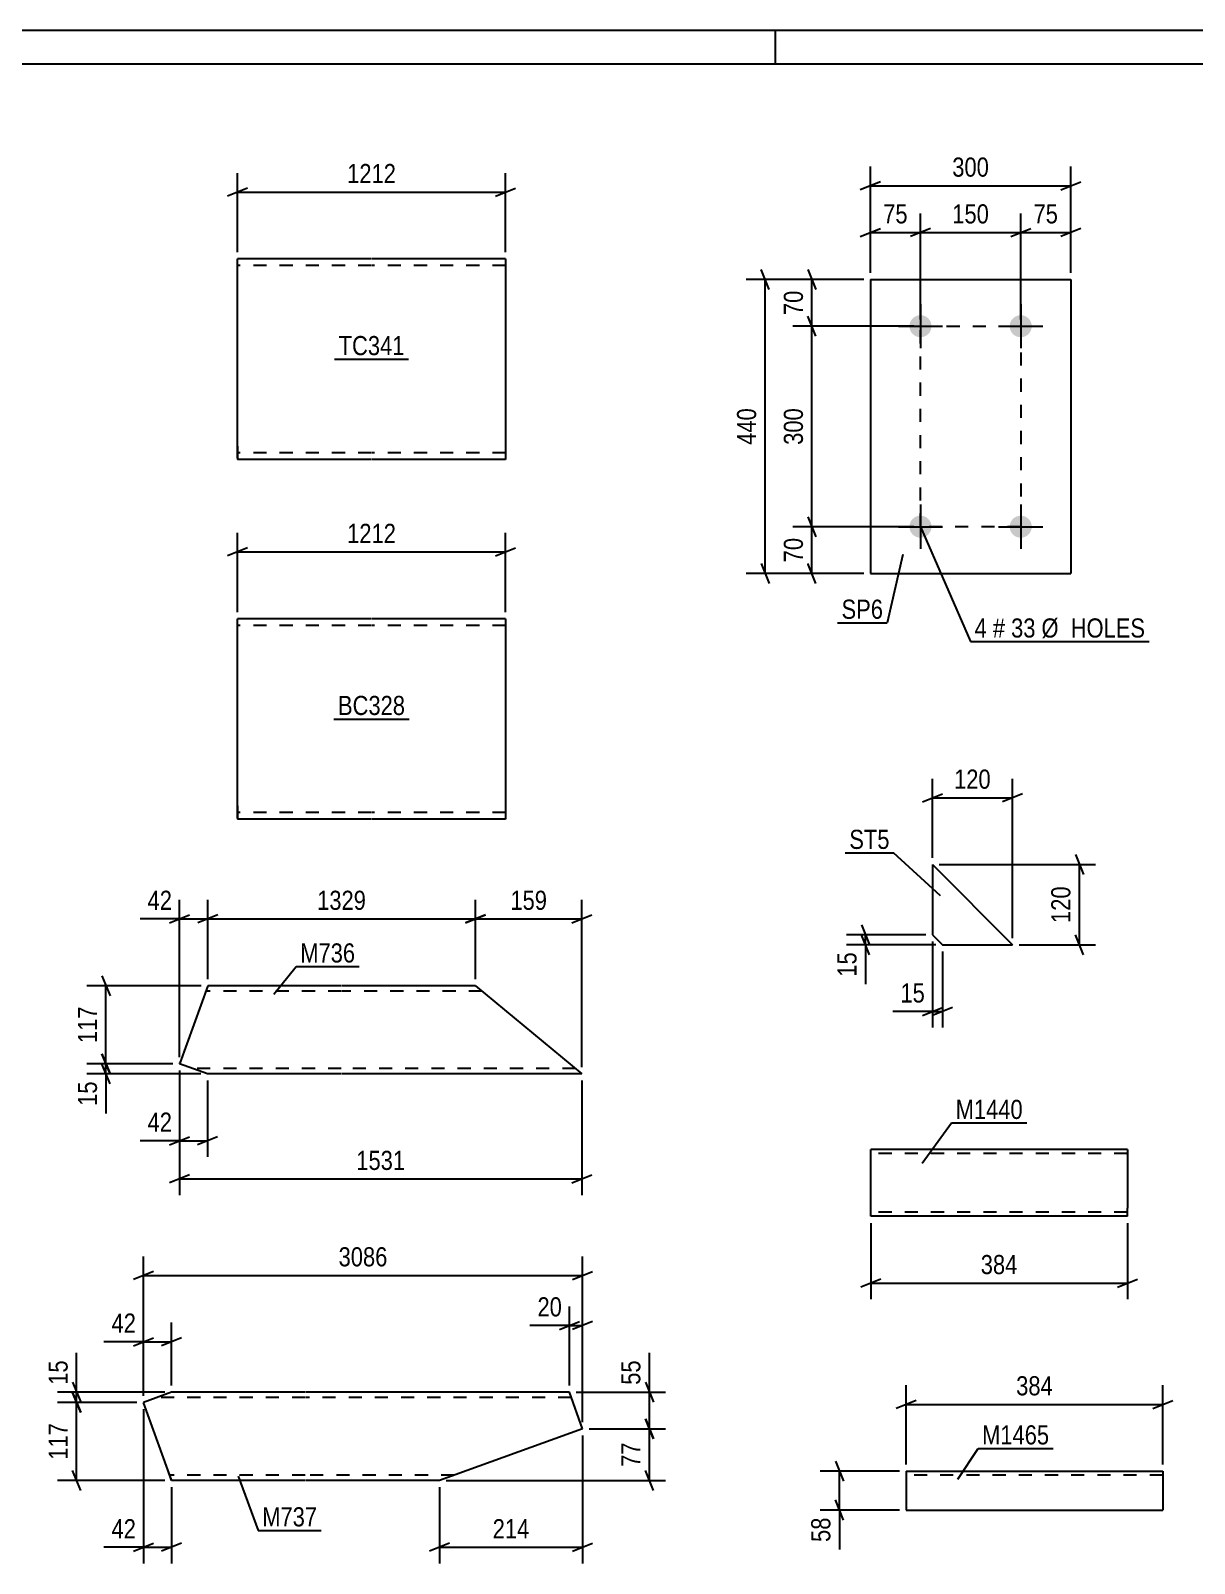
# Model space of a CAD drawing. Header units: millimetres. Extents: x 0 to 594, y 0 to 420.
# Drawn here: x 272.5 to 446.7, y 190.6 to 420 of the extents above; entities that cross this region are included whole.
import ezdxf

# ---------------------------------------------------------------- set-up
doc = ezdxf.new("R2010")
doc.units = ezdxf.units.MM
doc.linetypes.add('DXK_LINE_DOT2', pattern=[3.9198, 1.9599, -1.9599])
doc.styles.add('Arial Narrow', font='ARIALN.TTF', dxfattribs={"height": 0.2})

# ---------------------------------------------------------------- blocks, each defined once
blk = doc.blocks.new('Unknown-284934358-1134')
at = {"color": 5, "linetype": 'Continuous'}
for p, q in [((594, 420), (0, 420)), ((384, 415), (384, 420)), ((589, 415), (5, 415))]:
    blk.add_line(p, q, dxfattribs=at)
blk = doc.blocks.new('Part-284934358-7047 - 7042')
at = {"color": 2, "linetype": 'Continuous'}
for p, q in [((323.52, 385.84), (303.52, 385.84)), ((303.52, 357.84), (303.52, 385.84)), ((343.62, 385.84), (323.62, 385.84)), ((343.62, 385.84), (343.62, 355.84)), ((303.52, 357.84), (303.52, 355.84)), ((323.52, 355.84), (303.52, 355.84)), ((343.62, 355.84), (323.62, 355.84))]:
    blk.add_line(p, q, dxfattribs=at)
at = {"color": 7, "linetype": 'DXK_LINE_DOT2'}
for p, q in [((323.52, 384.84), (303.52, 384.84)), ((343.62, 384.84), (323.62, 384.84)), ((303.52, 356), (303.52, 357.84)), ((303.52, 356.84), (303.52, 356.92)), ((323.52, 356.84), (303.52, 356.84)), ((343.62, 356.84), (323.62, 356.84)), ((343.62, 356.84), (343.62, 356.92))]:
    blk.add_line(p, q, dxfattribs=at)
blk = doc.blocks.new('Part-284934358-7054 - 7053')
at = {"color": 2, "linetype": 'Continuous'}
for p, q in [((323.52, 331.99), (303.52, 331.99)), ((303.52, 303.99), (303.52, 331.99)), ((343.62, 331.99), (323.62, 331.99)), ((343.62, 331.99), (343.62, 331.84)), ((343.62, 331.84), (343.62, 301.99)), ((303.52, 303.99), (303.52, 301.99)), ((323.52, 301.99), (303.52, 301.99)), ((343.62, 301.99), (323.62, 301.99))]:
    blk.add_line(p, q, dxfattribs=at)
at = {"color": 7, "linetype": 'DXK_LINE_DOT2'}
for p, q in [((323.52, 330.99), (303.52, 330.99)), ((343.62, 330.99), (323.62, 330.99)), ((303.52, 302.15), (303.52, 303.99)), ((303.52, 302.99), (303.52, 303.07)), ((323.52, 302.99), (303.52, 302.99)), ((343.62, 302.99), (323.62, 302.99)), ((343.62, 302.99), (343.62, 303.07))]:
    blk.add_line(p, q, dxfattribs=at)
blk = doc.blocks.new('Part-284934358-7061 - 7060')
at = {"color": 2, "linetype": 'Continuous'}
for p, q in [((299.04, 277.08), (294.86, 265.48)), ((319.02, 277.08), (299.04, 277.08)), ((339.12, 277.08), (319.12, 277.08)), ((339.12, 277.08), (355.05, 263.88)), ((294.86, 265.48), (294.82, 265.39)), ((299.02, 263.88), (294.82, 265.39)), ((319.02, 263.88), (299.02, 263.88)), ((355.05, 263.88), (319.12, 263.88))]:
    blk.add_line(p, q, dxfattribs=at)
at = {"color": 7, "linetype": 'DXK_LINE_DOT2'}
for p, q in [((319.02, 276.28), (298.75, 276.28)), ((340.08, 276.28), (319.12, 276.28)), ((294.82, 265.39), (294.86, 265.48)), ((294.86, 265.48), (294.82, 265.39)), ((294.86, 265.48), (294.82, 265.39)), ((319.02, 264.68), (296.8, 264.68)), ((354.08, 264.68), (319.12, 264.68)), ((353.8, 264.91), (353.86, 264.87)), ((354.01, 264.74), (354.08, 264.68))]:
    blk.add_line(p, q, dxfattribs=at)
blk = doc.blocks.new('Part-284934358-7068 - 7067')
at = {"color": 2, "linetype": 'Continuous'}
for p, q in [((293.62, 216.24), (289.43, 214.73)), ((313.62, 216.24), (293.62, 216.24)), ((353.17, 216.24), (313.72, 216.24)), ((355.14, 210.76), (353.17, 216.24)), ((293.06, 204.64), (289.43, 214.73)), ((355.14, 210.76), (333.72, 203.04)), ((293.64, 203.04), (293.06, 204.64)), ((313.62, 203.04), (293.64, 203.04)), ((333.72, 203.04), (313.72, 203.04))]:
    blk.add_line(p, q, dxfattribs=at)
at = {"color": 7, "linetype": 'DXK_LINE_DOT2'}
for p, q in [((289.46, 214.64), (289.43, 214.73)), ((289.46, 214.64), (289.43, 214.73)), ((313.62, 215.44), (291.4, 215.44)), ((353.46, 215.44), (313.72, 215.44)), ((293.6, 203.16), (293.06, 204.64)), ((313.62, 203.84), (293.35, 203.84)), ((335.94, 203.84), (313.72, 203.84))]:
    blk.add_line(p, q, dxfattribs=at)
blk = doc.blocks.new('Part-284934358-7216 - 7215')
at = {"color": 2, "linetype": 'Continuous'}
for p, q in [((398.21, 382.77), (398.21, 338.77)), ((398.21, 382.77), (428.21, 382.77)), ((428.21, 382.77), (428.21, 338.77)), ((398.21, 338.77), (428.21, 338.77))]:
    blk.add_line(p, q, dxfattribs=at)
blk = doc.blocks.new('Bolt-284934358-7217 - 7215')
at = {"linetype": 'Continuous'}
for points in [[(405.71, 377.42, -1), (405.71, 374.12, -1)], [(420.71, 377.42, -1), (420.71, 374.12, -1)], [(405.71, 347.42, -1), (405.71, 344.12, -1)], [(420.71, 347.42, -1), (420.71, 344.12, -1)]]:
    blk.add_hatch(color=1, dxfattribs=at).paths.add_polyline_path(points)
at = {"color": 1, "linetype": 'Continuous'}
for p, q in [((405.71, 379.07), (405.71, 372.47)), ((420.71, 379.07), (420.71, 372.47)), ((402.41, 375.77), (409.01, 375.77)), ((417.41, 375.77), (424.01, 375.77)), ((405.71, 349.07), (405.71, 342.47)), ((420.71, 349.07), (420.71, 342.47)), ((402.41, 345.77), (409.01, 345.77)), ((417.41, 345.77), (424.01, 345.77))]:
    blk.add_line(p, q, dxfattribs=at)
blk = doc.blocks.new('Part-284934358-7232 - 7231')
at = {"color": 2, "linetype": 'Continuous'}
for p, q in [((407.49, 295.21), (407.49, 284.71)), ((407.49, 295.21), (419.49, 283.21)), ((407.49, 284.71), (408.99, 283.21)), ((408.99, 283.21), (419.49, 283.21))]:
    blk.add_line(p, q, dxfattribs=at)
blk = doc.blocks.new('Part-284934358-7254 - 7253')
at = {"color": 2, "linetype": 'Continuous'}
for p, q in [((436.68, 252.57), (398.27, 252.57)), ((398.27, 242.66), (398.27, 252.57)), ((436.68, 252.57), (436.68, 243.77)), ((436.68, 242.57), (436.68, 243.77)), ((398.27, 242.57), (398.27, 242.66)), ((436.68, 242.57), (398.27, 242.57))]:
    blk.add_line(p, q, dxfattribs=at)
at = {"color": 7, "linetype": 'DXK_LINE_DOT2'}
for p, q in [((436.68, 251.97), (398.27, 251.97)), ((436.68, 251.97), (436.68, 251.93)), ((436.68, 251.93), (436.68, 251.97)), ((436.68, 251.83), (436.68, 251.93)), ((436.68, 251.93), (436.68, 251.83)), ((398.27, 243.17), (398.27, 243.22)), ((436.68, 243.17), (398.27, 243.17)), ((436.68, 243.22), (436.68, 243.54)), ((436.68, 243.17), (436.68, 243.22))]:
    blk.add_line(p, q, dxfattribs=at)
blk = doc.blocks.new('Part-284934358-7269 - 7268')
at = {"color": 2, "linetype": 'Continuous'}
for p, q in [((403.57, 204.43), (403.57, 198.62)), ((403.57, 204.43), (441.98, 204.43)), ((441.98, 204.43), (441.98, 198.62)), ((403.57, 198.62), (441.98, 198.62))]:
    blk.add_line(p, q, dxfattribs=at)
at = {"color": 7, "linetype": 'DXK_LINE_DOT2'}
for p, q in [((441.98, 204.43), (441.98, 204.34)), ((441.98, 203.83), (403.57, 203.83))]:
    blk.add_line(p, q, dxfattribs=at)
blk = doc.blocks.new('Rectangle-284934358-9835 - 7215')
at = {"color": 1, "linetype": 'DXK_LINE_DOT2'}
blk.add_lwpolyline([(405.71, 375.77), (420.71, 375.77), (420.71, 345.77), (405.71, 345.77), (405.71, 375.77)], close=True, dxfattribs=at)
blk = doc.blocks.new('StraightDimension-284934358-7369 - 7042')
at = {"color": 7, "linetype": 'Continuous'}
for p, q in [((303.52, 386.84), (303.52, 398.69)), ((343.62, 386.84), (343.62, 398.69)), ((305.02, 396.44), (302.02, 395.24)), ((303.52, 395.84), (343.62, 395.84)), ((342.12, 395.24), (345.12, 396.44))]:
    blk.add_line(p, q, dxfattribs=at)
at = {"color": 0}
blk.add_wipeout([(327.82, 396.59), (327.82, 400.79), (319.31, 400.79), (319.31, 396.59)], dxfattribs=at)
at = {"color": 3, "style": 'Arial Narrow'}
blk.add_text('1212', height=2.863, dxfattribs=at).set_placement((319.91, 397.19))
blk = doc.blocks.new('StraightDimension-284934358-7375 - 7053')
at = {"color": 7, "linetype": 'Continuous'}
for p, q in [((303.52, 332.99), (303.52, 344.84)), ((343.62, 332.99), (343.62, 344.84)), ((305.02, 342.59), (302.02, 341.39)), ((303.52, 341.99), (343.62, 341.99)), ((342.12, 341.39), (345.12, 342.59))]:
    blk.add_line(p, q, dxfattribs=at)
at = {"color": 0}
blk.add_wipeout([(327.82, 342.74), (327.82, 346.94), (319.31, 346.94), (319.31, 342.74)], dxfattribs=at)
at = {"color": 3, "style": 'Arial Narrow'}
blk.add_text('1212', height=2.863, dxfattribs=at).set_placement((319.91, 343.34))
blk = doc.blocks.new('StraightDimension-284934358-9882 - 7060')
at = {"color": 7, "linetype": 'Continuous'}
for p, q in [((299.04, 278.08), (299.04, 289.93)), ((339.12, 278.08), (339.12, 289.93)), ((300.54, 287.68), (297.54, 286.48)), ((299.04, 287.08), (339.12, 287.08)), ((337.62, 286.48), (340.62, 287.68))]:
    blk.add_line(p, q, dxfattribs=at)
at = {"color": 0}
blk.add_wipeout([(323.33, 287.83), (323.33, 292.03), (314.82, 292.03), (314.82, 287.83)], dxfattribs=at)
at = {"color": 3, "style": 'Arial Narrow'}
blk.add_text('1329', height=2.863, dxfattribs=at).set_placement((315.42, 288.43))
blk = doc.blocks.new('StraightDimension-284934358-7389 - 7060')
at = {"color": 7, "linetype": 'Continuous'}
for p, q in [((294.82, 264.39), (294.82, 251.48)), ((299.02, 262.88), (299.02, 251.48)), ((293.32, 253.28), (296.32, 254.48)), ((294.82, 253.88), (299.02, 253.88)), ((300.52, 254.48), (297.52, 253.28))]:
    blk.add_line(p, q, dxfattribs=at)
at = {"color": 0}
blk.add_wipeout([(294.3, 254.63), (294.3, 258.83), (289.44, 258.83), (289.44, 254.63)], dxfattribs=at)
at = {"color": 7, "linetype": 'Continuous'}
blk.add_line((294.82, 253.88), (288.92, 253.88), dxfattribs=at)
blk.add_line((294.82, 253.88), (288.92, 253.88), dxfattribs=at)
at = {"color": 3, "style": 'Arial Narrow'}
blk.add_text('42', height=2.863, dxfattribs=at).set_placement((290.04, 255.23))
blk = doc.blocks.new('StraightDimension-284934358-9881 - 7060')
at = {"color": 7, "linetype": 'Continuous'}
for p, q in [((339.12, 278.08), (339.12, 289.93)), ((355.05, 264.88), (355.05, 289.93)), ((340.62, 287.68), (337.62, 286.48)), ((339.12, 287.08), (355.05, 287.08)), ((353.55, 286.48), (356.55, 287.68))]:
    blk.add_line(p, q, dxfattribs=at)
at = {"color": 0}
blk.add_wipeout([(350.43, 287.83), (350.43, 292.03), (343.74, 292.03), (343.74, 287.83)], dxfattribs=at)
at = {"color": 3, "style": 'Arial Narrow'}
blk.add_text('159', height=2.863, dxfattribs=at).set_placement((344.34, 288.43))
blk = doc.blocks.new('StraightDimension-284934358-7407 - 7060')
at = {"color": 7, "linetype": 'Continuous'}
for p, q in [((294.82, 264.39), (294.82, 245.76)), ((355.05, 262.88), (355.05, 245.76)), ((296.32, 248.76), (293.32, 247.56)), ((294.82, 248.16), (355.05, 248.16)), ((353.55, 247.56), (356.55, 248.76))]:
    blk.add_line(p, q, dxfattribs=at)
at = {"color": 0}
blk.add_wipeout([(329.19, 248.91), (329.19, 253.11), (320.68, 253.11), (320.68, 248.91)], dxfattribs=at)
at = {"color": 3, "style": 'Arial Narrow'}
blk.add_text('1531', height=2.863, dxfattribs=at).set_placement((321.28, 249.51))
blk = doc.blocks.new('StraightDimension-284934358-9846 - 7060')
at = {"color": 7, "linetype": 'Continuous'}
for p, q in [((283.22, 278.58), (284.42, 275.58)), ((298.04, 277.08), (280.97, 277.08)), ((283.82, 265.39), (283.82, 277.08)), ((284.42, 263.89), (283.22, 266.89)), ((293.82, 265.39), (280.97, 265.39))]:
    blk.add_line(p, q, dxfattribs=at)
at = {"color": 0}
blk.add_wipeout([(283.07, 274.58), (278.87, 274.58), (278.87, 267.89), (283.07, 267.89)], dxfattribs=at)
at = {"color": 3, "style": 'Arial Narrow'}
blk.add_text('117', height=2.863, rotation=90.0002, dxfattribs=at).set_placement((282.47, 268.49))
blk = doc.blocks.new('StraightDimension-284934358-9847 - 7060')
at = {"color": 7, "linetype": 'Continuous'}
for p, q in [((283.22, 266.89), (284.42, 263.89)), ((293.82, 265.39), (280.97, 265.39)), ((298.02, 263.88), (280.97, 263.88)), ((284.42, 262.38), (283.22, 265.38)), ((283.82, 263.88), (283.82, 265.39))]:
    blk.add_line(p, q, dxfattribs=at)
at = {"color": 0}
blk.add_wipeout([(283.07, 263.36), (278.87, 263.36), (278.87, 258.5), (283.07, 258.5)], dxfattribs=at)
at = {"color": 7, "linetype": 'Continuous'}
blk.add_line((283.82, 263.88), (283.82, 257.97), dxfattribs=at)
blk.add_line((283.82, 263.88), (283.82, 257.97), dxfattribs=at)
at = {"color": 3, "style": 'Arial Narrow'}
blk.add_text('15', height=2.863, rotation=90.0002, dxfattribs=at).set_placement((282.47, 259.1))
blk = doc.blocks.new('StraightDimension-284934358-9883 - 7060')
at = {"color": 7, "linetype": 'Continuous'}
for p, q in [((294.82, 266.39), (294.82, 289.93)), ((299.04, 278.08), (299.04, 289.93)), ((293.32, 286.48), (296.32, 287.68)), ((294.82, 287.08), (299.04, 287.08)), ((300.54, 287.68), (297.54, 286.48))]:
    blk.add_line(p, q, dxfattribs=at)
at = {"color": 0}
blk.add_wipeout([(294.3, 287.83), (294.3, 292.03), (289.44, 292.03), (289.44, 287.83)], dxfattribs=at)
at = {"color": 7, "linetype": 'Continuous'}
blk.add_line((294.82, 287.08), (288.92, 287.08), dxfattribs=at)
blk.add_line((294.82, 287.08), (288.92, 287.08), dxfattribs=at)
at = {"color": 3, "style": 'Arial Narrow'}
blk.add_text('42', height=2.863, dxfattribs=at).set_placement((290.04, 288.43))
blk = doc.blocks.new('StraightDimension-284934358-7436 - 7067')
at = {"color": 7, "linetype": 'Continuous'}
for p, q in [((364.54, 212.26), (365.74, 209.26)), ((356.14, 210.76), (367.54, 210.76)), ((365.14, 203.04), (365.14, 210.76)), ((365.74, 201.54), (364.54, 204.54)), ((334.72, 203.04), (367.54, 203.04))]:
    blk.add_line(p, q, dxfattribs=at)
at = {"color": 0}
blk.add_wipeout([(364.39, 209.33), (360.19, 209.33), (360.19, 204.47), (364.39, 204.47)], dxfattribs=at)
at = {"color": 3, "style": 'Arial Narrow'}
blk.add_text('77', height=2.863, rotation=90.0002, dxfattribs=at).set_placement((363.79, 205.07))
blk = doc.blocks.new('StraightDimension-284934358-7419 - 7067')
at = {"color": 7, "linetype": 'Continuous'}
for p, q in [((353.17, 217.24), (353.17, 229.09)), ((355.14, 211.76), (355.14, 229.09)), ((351.67, 225.64), (354.67, 226.84)), ((353.17, 226.24), (355.14, 226.24)), ((356.64, 226.84), (353.64, 225.64))]:
    blk.add_line(p, q, dxfattribs=at)
at = {"color": 0}
blk.add_wipeout([(352.64, 226.99), (352.64, 231.19), (347.79, 231.19), (347.79, 226.99)], dxfattribs=at)
at = {"color": 7, "linetype": 'Continuous'}
blk.add_line((353.17, 226.24), (347.26, 226.24), dxfattribs=at)
blk.add_line((353.17, 226.24), (347.26, 226.24), dxfattribs=at)
at = {"color": 3, "style": 'Arial Narrow'}
blk.add_text('20', height=2.863, dxfattribs=at).set_placement((348.39, 227.59))
blk = doc.blocks.new('StraightDimension-284934358-7411 - 7067')
at = {"color": 7, "linetype": 'Continuous'}
for p, q in [((355.14, 209.76), (355.14, 190.64)), ((333.72, 202.04), (333.72, 190.64)), ((335.22, 193.64), (332.22, 192.44)), ((333.72, 193.04), (355.14, 193.04)), ((353.64, 192.44), (356.64, 193.64))]:
    blk.add_line(p, q, dxfattribs=at)
at = {"color": 0}
blk.add_wipeout([(347.77, 193.79), (347.77, 197.99), (341.09, 197.99), (341.09, 193.79)], dxfattribs=at)
at = {"color": 3, "style": 'Arial Narrow'}
blk.add_text('214', height=2.863, dxfattribs=at).set_placement((341.69, 194.39))
blk = doc.blocks.new('StraightDimension-284934358-7423 - 7067')
at = {"color": 7, "linetype": 'Continuous'}
for p, q in [((289.43, 215.73), (289.43, 226.66)), ((293.62, 217.24), (293.62, 226.66)), ((287.93, 223.21), (290.93, 224.41)), ((289.43, 223.81), (293.62, 223.81)), ((295.12, 224.41), (292.12, 223.21))]:
    blk.add_line(p, q, dxfattribs=at)
at = {"color": 0}
blk.add_wipeout([(288.9, 224.56), (288.9, 228.76), (284.05, 228.76), (284.05, 224.56)], dxfattribs=at)
at = {"color": 7, "linetype": 'Continuous'}
blk.add_line((289.43, 223.81), (283.52, 223.81), dxfattribs=at)
blk.add_line((289.43, 223.81), (283.52, 223.81), dxfattribs=at)
at = {"color": 3, "style": 'Arial Narrow'}
blk.add_text('42', height=2.863, dxfattribs=at).set_placement((284.65, 225.16))
blk = doc.blocks.new('StraightDimension-284934358-7415 - 7067')
at = {"color": 7, "linetype": 'Continuous'}
for p, q in [((289.43, 213.73), (289.43, 190.64)), ((293.64, 202.04), (293.64, 190.64)), ((287.93, 192.44), (290.93, 193.64)), ((289.43, 193.04), (293.64, 193.04)), ((295.14, 193.64), (292.14, 192.44))]:
    blk.add_line(p, q, dxfattribs=at)
at = {"color": 0}
blk.add_wipeout([(288.9, 193.79), (288.9, 197.99), (284.05, 197.99), (284.05, 193.79)], dxfattribs=at)
at = {"color": 7, "linetype": 'Continuous'}
blk.add_line((289.43, 193.04), (283.52, 193.04), dxfattribs=at)
blk.add_line((289.43, 193.04), (283.52, 193.04), dxfattribs=at)
at = {"color": 3, "style": 'Arial Narrow'}
blk.add_text('42', height=2.863, dxfattribs=at).set_placement((284.65, 194.39))
blk = doc.blocks.new('StraightDimension-284934358-7435 - 7067')
at = {"color": 7, "linetype": 'Continuous'}
for p, q in [((354.17, 216.24), (367.54, 216.24)), ((364.54, 217.74), (365.74, 214.74)), ((365.14, 210.76), (365.14, 216.24)), ((365.74, 209.26), (364.54, 212.26)), ((356.14, 210.76), (367.54, 210.76))]:
    blk.add_line(p, q, dxfattribs=at)
at = {"color": 0}
blk.add_wipeout([(364.39, 221.62), (360.19, 221.62), (360.19, 216.76), (364.39, 216.76)], dxfattribs=at)
at = {"color": 7, "linetype": 'Continuous'}
blk.add_line((365.14, 216.24), (365.14, 222.15), dxfattribs=at)
blk.add_line((365.14, 216.24), (365.14, 222.15), dxfattribs=at)
at = {"color": 3, "style": 'Arial Narrow'}
blk.add_text('55', height=2.863, rotation=90.0002, dxfattribs=at).set_placement((363.79, 217.36))
blk = doc.blocks.new('StraightDimension-284934358-7443 - 7067')
at = {"color": 7, "linetype": 'Continuous'}
for p, q in [((289.43, 215.73), (289.43, 236.58)), ((355.14, 211.76), (355.14, 236.58)), ((290.93, 234.33), (287.93, 233.13)), ((353.64, 233.13), (356.64, 234.33)), ((289.43, 233.73), (355.14, 233.73))]:
    blk.add_line(p, q, dxfattribs=at)
at = {"color": 0}
blk.add_wipeout([(326.54, 234.48), (326.54, 238.68), (318.03, 238.68), (318.03, 234.48)], dxfattribs=at)
at = {"color": 3, "style": 'Arial Narrow'}
blk.add_text('3086', height=2.863, dxfattribs=at).set_placement((318.63, 235.08))
blk = doc.blocks.new('StraightDimension-284934358-9924 - 7067')
at = {"color": 7, "linetype": 'Continuous'}
for p, q in [((292.62, 216.24), (276.58, 216.24)), ((278.83, 217.74), (280.03, 214.74)), ((280.03, 213.23), (278.83, 216.23)), ((279.43, 214.73), (279.43, 216.24)), ((288.43, 214.73), (276.58, 214.73))]:
    blk.add_line(p, q, dxfattribs=at)
at = {"color": 0}
blk.add_wipeout([(278.68, 221.62), (274.48, 221.62), (274.48, 216.76), (278.68, 216.76)], dxfattribs=at)
at = {"color": 7, "linetype": 'Continuous'}
blk.add_line((279.43, 216.24), (279.43, 222.15), dxfattribs=at)
blk.add_line((279.43, 216.24), (279.43, 222.15), dxfattribs=at)
at = {"color": 3, "style": 'Arial Narrow'}
blk.add_text('15', height=2.863, rotation=90.0002, dxfattribs=at).set_placement((278.08, 217.36))
blk = doc.blocks.new('StraightDimension-284934358-9925 - 7067')
at = {"color": 7, "linetype": 'Continuous'}
for p, q in [((278.83, 216.23), (280.03, 213.23)), ((288.43, 214.73), (276.58, 214.73)), ((279.43, 203.04), (279.43, 214.73)), ((280.03, 201.54), (278.83, 204.54)), ((292.64, 203.04), (276.58, 203.04))]:
    blk.add_line(p, q, dxfattribs=at)
at = {"color": 0}
blk.add_wipeout([(278.68, 212.22), (274.48, 212.22), (274.48, 205.54), (278.68, 205.54)], dxfattribs=at)
at = {"color": 3, "style": 'Arial Narrow'}
blk.add_text('117', height=2.863, rotation=90.0002, dxfattribs=at).set_placement((278.08, 206.14))
blk = doc.blocks.new('StraightDimension-284934358-7751 - 7215')
at = {"color": 7, "linetype": 'Continuous'}
for p, q in [((388.87, 347.27), (390.07, 344.27)), ((404.71, 345.77), (386.62, 345.77)), ((389.47, 338.77), (389.47, 345.77)), ((390.07, 337.27), (388.87, 340.27)), ((397.21, 338.77), (386.62, 338.77))]:
    blk.add_line(p, q, dxfattribs=at)
at = {"color": 0}
blk.add_wipeout([(388.72, 344.69), (384.52, 344.69), (384.52, 339.84), (388.72, 339.84)], dxfattribs=at)
at = {"color": 3, "style": 'Arial Narrow'}
blk.add_text('70', height=2.863, rotation=90.0002, dxfattribs=at).set_placement((388.12, 340.44))
blk = doc.blocks.new('StraightDimension-284934358-7749 - 7215')
at = {"color": 7, "linetype": 'Continuous'}
for p, q in [((388.87, 384.27), (390.07, 381.27)), ((397.21, 382.77), (386.62, 382.77)), ((389.47, 375.77), (389.47, 382.77)), ((390.07, 374.27), (388.87, 377.27)), ((404.71, 375.77), (386.62, 375.77))]:
    blk.add_line(p, q, dxfattribs=at)
at = {"color": 0}
blk.add_wipeout([(388.72, 381.69), (384.52, 381.69), (384.52, 376.84), (388.72, 376.84)], dxfattribs=at)
at = {"color": 3, "style": 'Arial Narrow'}
blk.add_text('70', height=2.863, rotation=90.0002, dxfattribs=at).set_placement((388.12, 377.44))
blk = doc.blocks.new('StraightDimension-284934358-7765 - 7215')
at = {"color": 7, "linetype": 'Continuous'}
for p, q in [((420.71, 376.77), (420.71, 392.65)), ((428.21, 383.77), (428.21, 392.65)), ((419.21, 389.2), (422.21, 390.4)), ((429.71, 390.4), (426.71, 389.2)), ((420.71, 389.8), (428.21, 389.8))]:
    blk.add_line(p, q, dxfattribs=at)
at = {"color": 0}
blk.add_wipeout([(426.89, 390.55), (426.89, 394.75), (422.03, 394.75), (422.03, 390.55)], dxfattribs=at)
at = {"color": 3, "style": 'Arial Narrow'}
blk.add_text('75', height=2.863, dxfattribs=at).set_placement((422.63, 391.15))
blk = doc.blocks.new('StraightDimension-284934358-7750 - 7215')
at = {"color": 7, "linetype": 'Continuous'}
for p, q in [((390.07, 374.27), (388.87, 377.27)), ((404.71, 375.77), (386.62, 375.77)), ((389.47, 345.77), (389.47, 375.77)), ((388.87, 347.27), (390.07, 344.27)), ((404.71, 345.77), (386.62, 345.77))]:
    blk.add_line(p, q, dxfattribs=at)
at = {"color": 0}
blk.add_wipeout([(388.72, 364.11), (384.52, 364.11), (384.52, 357.42), (388.72, 357.42)], dxfattribs=at)
at = {"color": 3, "style": 'Arial Narrow'}
blk.add_text('300', height=2.863, rotation=90.0002, dxfattribs=at).set_placement((388.12, 358.02))
blk = doc.blocks.new('StraightDimension-284934358-7761 - 7215')
at = {"color": 7, "linetype": 'Continuous'}
for p, q in [((383.07, 381.27), (381.87, 384.27)), ((397.21, 382.77), (379.62, 382.77)), ((382.47, 338.77), (382.47, 382.77)), ((381.87, 340.27), (383.07, 337.27)), ((397.21, 338.77), (379.62, 338.77))]:
    blk.add_line(p, q, dxfattribs=at)
at = {"color": 0}
blk.add_wipeout([(381.72, 364.11), (377.52, 364.11), (377.52, 357.42), (381.72, 357.42)], dxfattribs=at)
at = {"color": 3, "style": 'Arial Narrow'}
blk.add_text('440', height=2.863, rotation=90.0002, dxfattribs=at).set_placement((381.12, 358.02))
blk = doc.blocks.new('StraightDimension-284934358-7766 - 7215')
at = {"color": 7, "linetype": 'Continuous'}
for p, q in [((405.71, 376.77), (405.71, 392.65)), ((420.71, 376.77), (420.71, 392.65)), ((407.21, 390.4), (404.21, 389.2)), ((419.21, 389.2), (422.21, 390.4)), ((405.71, 389.8), (420.71, 389.8))]:
    blk.add_line(p, q, dxfattribs=at)
at = {"color": 0}
blk.add_wipeout([(416.55, 390.55), (416.55, 394.75), (409.87, 394.75), (409.87, 390.55)], dxfattribs=at)
at = {"color": 3, "style": 'Arial Narrow'}
blk.add_text('150', height=2.863, dxfattribs=at).set_placement((410.47, 391.15))
blk = doc.blocks.new('StraightDimension-284934358-7767 - 7215')
at = {"color": 7, "linetype": 'Continuous'}
for p, q in [((398.21, 383.77), (398.21, 392.65)), ((405.71, 376.77), (405.71, 392.65)), ((396.71, 389.2), (399.71, 390.4)), ((407.21, 390.4), (404.21, 389.2)), ((398.21, 389.8), (405.71, 389.8))]:
    blk.add_line(p, q, dxfattribs=at)
at = {"color": 0}
blk.add_wipeout([(404.39, 390.55), (404.39, 394.75), (399.53, 394.75), (399.53, 390.55)], dxfattribs=at)
at = {"color": 3, "style": 'Arial Narrow'}
blk.add_text('75', height=2.863, dxfattribs=at).set_placement((400.13, 391.15))
blk = doc.blocks.new('StraightDimension-284934358-7777 - 7215')
at = {"color": 7, "linetype": 'Continuous'}
for p, q in [((398.21, 383.77), (398.21, 399.65)), ((428.21, 383.77), (428.21, 399.65)), ((399.71, 397.4), (396.71, 396.2)), ((398.21, 396.8), (428.21, 396.8)), ((426.71, 396.2), (429.71, 397.4))]:
    blk.add_line(p, q, dxfattribs=at)
at = {"color": 0}
blk.add_wipeout([(416.55, 397.55), (416.55, 401.75), (409.87, 401.75), (409.87, 397.55)], dxfattribs=at)
at = {"color": 3, "style": 'Arial Narrow'}
blk.add_text('300', height=2.863, dxfattribs=at).set_placement((410.47, 398.15))
blk = doc.blocks.new('StraightDimension-284934358-7837 - 7231')
at = {"color": 7, "linetype": 'Continuous'}
for p, q in [((428.89, 296.71), (430.09, 293.71)), ((408.49, 295.21), (431.89, 295.21)), ((429.49, 283.21), (429.49, 295.21)), ((430.09, 281.71), (428.89, 284.71)), ((420.49, 283.21), (431.89, 283.21))]:
    blk.add_line(p, q, dxfattribs=at)
at = {"color": 0}
blk.add_wipeout([(428.74, 292.56), (424.54, 292.56), (424.54, 285.87), (428.74, 285.87)], dxfattribs=at)
at = {"color": 3, "style": 'Arial Narrow'}
blk.add_text('120', height=2.863, rotation=90.0002, dxfattribs=at).set_placement((428.14, 286.47))
blk = doc.blocks.new('StraightDimension-284934358-7829 - 7231')
at = {"color": 7, "linetype": 'Continuous'}
for p, q in [((407.49, 296.21), (407.49, 308.06)), ((419.49, 284.21), (419.49, 308.06)), ((405.99, 304.61), (408.99, 305.81)), ((407.49, 305.21), (419.49, 305.21)), ((420.99, 305.81), (417.99, 304.61))]:
    blk.add_line(p, q, dxfattribs=at)
at = {"color": 0}
blk.add_wipeout([(416.83, 305.96), (416.83, 310.16), (410.14, 310.16), (410.14, 305.96)], dxfattribs=at)
at = {"color": 3, "style": 'Arial Narrow'}
blk.add_text('120', height=2.863, dxfattribs=at).set_placement((410.74, 306.56))
blk = doc.blocks.new('StraightDimension-284934358-7833 - 7231')
at = {"color": 7, "linetype": 'Continuous'}
for p, q in [((406.49, 284.71), (394.64, 284.71)), ((396.89, 286.21), (398.09, 283.21)), ((398.09, 281.71), (396.89, 284.71)), ((397.49, 283.21), (397.49, 284.71)), ((407.99, 283.21), (394.64, 283.21))]:
    blk.add_line(p, q, dxfattribs=at)
at = {"color": 0}
blk.add_wipeout([(396.74, 282.69), (392.54, 282.69), (392.54, 277.83), (396.74, 277.83)], dxfattribs=at)
at = {"color": 7, "linetype": 'Continuous'}
blk.add_line((397.49, 283.21), (397.49, 277.31), dxfattribs=at)
blk.add_line((397.49, 283.21), (397.49, 277.31), dxfattribs=at)
at = {"color": 3, "style": 'Arial Narrow'}
blk.add_text('15', height=2.863, rotation=90.0002, dxfattribs=at).set_placement((396.14, 278.43))
blk = doc.blocks.new('StraightDimension-284934358-7825 - 7231')
at = {"color": 7, "linetype": 'Continuous'}
for p, q in [((407.49, 283.71), (407.49, 270.81)), ((408.99, 282.21), (408.99, 270.81)), ((405.99, 272.61), (408.99, 273.81)), ((410.49, 273.81), (407.49, 272.61)), ((407.49, 273.21), (408.99, 273.21))]:
    blk.add_line(p, q, dxfattribs=at)
at = {"color": 0}
blk.add_wipeout([(406.96, 273.96), (406.96, 278.16), (402.11, 278.16), (402.11, 273.96)], dxfattribs=at)
at = {"color": 7, "linetype": 'Continuous'}
blk.add_line((407.49, 273.21), (401.58, 273.21), dxfattribs=at)
blk.add_line((407.49, 273.21), (401.58, 273.21), dxfattribs=at)
at = {"color": 3, "style": 'Arial Narrow'}
blk.add_text('15', height=2.863, dxfattribs=at).set_placement((402.71, 274.56))
blk = doc.blocks.new('StraightDimension-284934358-7841 - 7253')
at = {"color": 7, "linetype": 'Continuous'}
for p, q in [((398.27, 241.57), (398.27, 230.17)), ((436.68, 241.57), (436.68, 230.17)), ((399.77, 233.17), (396.77, 231.97)), ((398.27, 232.57), (436.68, 232.57)), ((435.18, 231.97), (438.18, 233.17))]:
    blk.add_line(p, q, dxfattribs=at)
at = {"color": 0}
blk.add_wipeout([(420.82, 233.32), (420.82, 237.52), (414.13, 237.52), (414.13, 233.32)], dxfattribs=at)
at = {"color": 3, "style": 'Arial Narrow'}
blk.add_text('384', height=2.863, dxfattribs=at).set_placement((414.73, 233.92))
blk = doc.blocks.new('StraightDimension-284934358-7857 - 7268')
at = {"color": 7, "linetype": 'Continuous'}
for p, q in [((403.57, 205.43), (403.57, 217.28)), ((441.98, 205.43), (441.98, 217.28)), ((405.07, 215.03), (402.07, 213.83)), ((403.57, 214.43), (441.98, 214.43)), ((440.48, 213.83), (443.48, 215.03))]:
    blk.add_line(p, q, dxfattribs=at)
at = {"color": 0}
blk.add_wipeout([(426.12, 215.18), (426.12, 219.38), (419.43, 219.38), (419.43, 215.18)], dxfattribs=at)
at = {"color": 3, "style": 'Arial Narrow'}
blk.add_text('384', height=2.863, dxfattribs=at).set_placement((420.03, 215.78))
blk = doc.blocks.new('StraightDimension-284934358-10038 - 7268')
at = {"color": 7, "linetype": 'Continuous'}
for p, q in [((402.57, 204.43), (390.72, 204.43)), ((392.97, 205.93), (394.17, 202.93)), ((393.57, 198.62), (393.57, 204.43)), ((394.17, 197.12), (392.97, 200.12)), ((402.57, 198.62), (390.72, 198.62))]:
    blk.add_line(p, q, dxfattribs=at)
at = {"color": 0}
blk.add_wipeout([(392.82, 198.1), (388.62, 198.1), (388.62, 193.24), (392.82, 193.24)], dxfattribs=at)
at = {"color": 7, "linetype": 'Continuous'}
blk.add_line((393.57, 198.62), (393.57, 192.71), dxfattribs=at)
blk.add_line((393.57, 198.62), (393.57, 192.71), dxfattribs=at)
at = {"color": 3, "style": 'Arial Narrow'}
blk.add_text('58', height=2.863, rotation=90.0002, dxfattribs=at).set_placement((392.22, 193.84))
blk = doc.blocks.new('Mark-284934358-7924 - 7042')
at = {"color": 0}
blk.add_wipeout([(328.5, 371.44), (328.5, 374.44), (318.64, 374.44), (318.64, 371.44)], dxfattribs=at)
blk.add_wipeout([(328.5, 371.44), (328.5, 374.44), (318.64, 374.44), (318.64, 371.44)], dxfattribs=at)
at = {"color": 30, "linetype": 'Continuous'}
blk.add_line((318.04, 370.84), (329.1, 370.84), dxfattribs=at)
at = {"color": 3, "style": 'Arial Narrow'}
blk.add_text('TC341', height=2.863, dxfattribs=at).set_placement((318.64, 371.44))
blk = doc.blocks.new('Mark-284934358-7927 - 7053')
at = {"color": 0}
blk.add_wipeout([(328.59, 317.59), (328.59, 320.59), (318.54, 320.59), (318.54, 317.59)], dxfattribs=at)
blk.add_wipeout([(328.59, 317.59), (328.59, 320.59), (318.54, 320.59), (318.54, 317.59)], dxfattribs=at)
at = {"color": 30, "linetype": 'Continuous'}
blk.add_line((317.94, 316.99), (329.19, 316.99), dxfattribs=at)
at = {"color": 3, "style": 'Arial Narrow'}
blk.add_text('BC328', height=2.863, dxfattribs=at).set_placement((318.54, 317.59))
blk = doc.blocks.new('Mark-284934358-7930 - 7060')
at = {"color": 0}
blk.add_wipeout([(321.11, 280.55), (321.11, 283.55), (312.89, 283.55), (312.89, 280.55)], dxfattribs=at)
blk.add_wipeout([(321.11, 280.55), (321.11, 283.55), (312.89, 283.55), (312.89, 280.55)], dxfattribs=at)
at = {"color": 30, "linetype": 'Continuous'}
for p, q in [((308.96, 275.82), (312.29, 279.95)), ((312.29, 279.95), (321.71, 279.95))]:
    blk.add_line(p, q, dxfattribs=at)
at = {"color": 3, "style": 'Arial Narrow'}
blk.add_text('M736', height=2.863, dxfattribs=at).set_placement((312.89, 280.55))
blk = doc.blocks.new('Mark-284934358-7933 - 7067')
at = {"color": 0}
blk.add_wipeout([(315.43, 196.17), (315.43, 199.17), (307.2, 199.17), (307.2, 196.17)], dxfattribs=at)
blk.add_wipeout([(315.43, 196.17), (315.43, 199.17), (307.2, 199.17), (307.2, 196.17)], dxfattribs=at)
at = {"color": 30, "linetype": 'Continuous'}
for p, q in [((303.59, 203.69), (306.6, 195.57)), ((306.6, 195.57), (316.03, 195.57))]:
    blk.add_line(p, q, dxfattribs=at)
at = {"color": 3, "style": 'Arial Narrow'}
blk.add_text('M737', height=2.863, dxfattribs=at).set_placement((307.2, 196.17))
blk = doc.blocks.new('Mark-284934358-8011 - 7215')
at = {"color": 0}
blk.add_wipeout([(400.12, 331.99), (400.12, 334.99), (393.9, 334.99), (393.9, 331.99)], dxfattribs=at)
blk.add_wipeout([(400.12, 331.99), (400.12, 334.99), (393.9, 334.99), (393.9, 331.99)], dxfattribs=at)
at = {"color": 30, "linetype": 'Continuous'}
for p in [(403.07, 341.6), (393.3, 331.39)]:
    blk.add_line(p, (400.72, 331.39), dxfattribs=at)
at = {"color": 3, "style": 'Arial Narrow'}
blk.add_text('SP6', height=2.863, dxfattribs=at).set_placement((393.9, 331.99))
blk = doc.blocks.new('Mark-284934358-8014 - 7215')
at = {"color": 0}
blk.add_wipeout([(415.64, 329.18), (415.64, 332.18), (413.81, 332.18), (413.81, 329.18)], dxfattribs=at)
blk.add_wipeout([(415.64, 329.18), (415.64, 332.18), (413.81, 332.18), (413.81, 329.18)], dxfattribs=at)
at = {"color": 7, "linetype": 'Continuous'}
blk.add_line((405.71, 345.77), (413.21, 328.58), dxfattribs=at)
at = {"color": 0}
blk.add_wipeout([(418.37, 329.18), (418.37, 332.18), (416.54, 332.18), (416.54, 329.18)], dxfattribs=at)
blk.add_wipeout([(418.37, 329.18), (418.37, 332.18), (416.54, 332.18), (416.54, 329.18)], dxfattribs=at)
at = {"color": 3, "style": 'Arial Narrow'}
blk.add_text('4', height=2.86, dxfattribs=at).set_placement((413.81, 329.18))
at = {"color": 0}
blk.add_wipeout([(422.92, 329.18), (422.92, 332.18), (419.27, 332.18), (419.27, 329.18)], dxfattribs=at)
blk.add_wipeout([(422.92, 329.18), (422.92, 332.18), (419.27, 332.18), (419.27, 329.18)], dxfattribs=at)
at = {"color": 3, "style": 'Arial Narrow'}
blk.add_text('#', height=2.86, dxfattribs=at).set_placement((416.54, 329.18))
at = {"color": 0}
blk.add_wipeout([(439.35, 329.18), (439.35, 332.18), (423.82, 332.18), (423.82, 329.18)], dxfattribs=at)
blk.add_wipeout([(439.35, 329.18), (439.35, 332.18), (423.82, 332.18), (423.82, 329.18)], dxfattribs=at)
at = {"color": 7, "linetype": 'Continuous'}
blk.add_line((413.21, 328.58), (439.95, 328.58), dxfattribs=at)
at = {"color": 3, "style": 'Arial Narrow'}
for s, p in [('33', (419.27, 329.18)), ('Ø  HOLES', (423.82, 329.18))]:
    blk.add_text(s, height=2.863, dxfattribs=at).set_placement(p)
blk = doc.blocks.new('Mark-284934358-8019 - 7231')
at = {"color": 0}
blk.add_wipeout([(401.09, 297.55), (401.09, 300.55), (395.06, 300.55), (395.06, 297.55)], dxfattribs=at)
blk.add_wipeout([(401.09, 297.55), (401.09, 300.55), (395.06, 300.55), (395.06, 297.55)], dxfattribs=at)
at = {"color": 30, "linetype": 'Continuous'}
for p in [(394.46, 296.95), (408.72, 290.55)]:
    blk.add_line(p, (401.69, 296.95), dxfattribs=at)
at = {"color": 3, "style": 'Arial Narrow'}
blk.add_text('ST5', height=2.863, dxfattribs=at).set_placement((395.06, 297.55))
blk = doc.blocks.new('Mark-284934358-8022 - 7253')
at = {"color": 0}
blk.add_wipeout([(421.02, 257.14), (421.02, 260.14), (410.97, 260.14), (410.97, 257.14)], dxfattribs=at)
blk.add_wipeout([(421.02, 257.14), (421.02, 260.14), (410.97, 260.14), (410.97, 257.14)], dxfattribs=at)
at = {"color": 30, "linetype": 'Continuous'}
for p, q in [((405.98, 250.54), (410.37, 256.54)), ((410.37, 256.54), (421.62, 256.54))]:
    blk.add_line(p, q, dxfattribs=at)
at = {"color": 3, "style": 'Arial Narrow'}
blk.add_text('M1440', height=2.863, dxfattribs=at).set_placement((410.97, 257.14))
blk = doc.blocks.new('Mark-284934358-8028 - 7268')
at = {"color": 0}
blk.add_wipeout([(424.99, 208.43), (424.99, 211.43), (414.93, 211.43), (414.93, 208.43)], dxfattribs=at)
blk.add_wipeout([(424.99, 208.43), (424.99, 211.43), (414.93, 211.43), (414.93, 208.43)], dxfattribs=at)
at = {"color": 30, "linetype": 'Continuous'}
for p, q in [((411.28, 203.24), (414.33, 207.83)), ((414.33, 207.83), (425.59, 207.83))]:
    blk.add_line(p, q, dxfattribs=at)
at = {"color": 3, "style": 'Arial Narrow'}
blk.add_text('M1465', height=2.863, dxfattribs=at).set_placement((414.93, 208.43))

msp = doc.modelspace()

# ---------------------------------------------------------------- block references
for name in ['Unknown-284934358-1134', 'Part-284934358-7047 - 7042', 'Part-284934358-7216 - 7215', 'Bolt-284934358-7217 - 7215', 'Rectangle-284934358-9835 - 7215', 'Part-284934358-7054 - 7053', 'Part-284934358-7232 - 7231', 'Part-284934358-7061 - 7060', 'Part-284934358-7254 - 7253', 'Part-284934358-7068 - 7067', 'Part-284934358-7269 - 7268']:
    msp.add_blockref(name, (0, 0))

# ---------------------------------------------------------------- next in the draw order: block references
for name in ['StraightDimension-284934358-7369 - 7042', 'StraightDimension-284934358-7765 - 7215', 'StraightDimension-284934358-7749 - 7215', 'Mark-284934358-7924 - 7042', 'StraightDimension-284934358-7375 - 7053', 'StraightDimension-284934358-7751 - 7215', 'Mark-284934358-7927 - 7053', 'StraightDimension-284934358-7837 - 7231', 'StraightDimension-284934358-9882 - 7060', 'StraightDimension-284934358-7389 - 7060', 'Mark-284934358-8022 - 7253', 'StraightDimension-284934358-7841 - 7253', 'StraightDimension-284934358-7423 - 7067', 'StraightDimension-284934358-7857 - 7268', 'StraightDimension-284934358-7415 - 7067', 'StraightDimension-284934358-7436 - 7067', 'Mark-284934358-7933 - 7067']:
    msp.add_blockref(name, (0, 0))

# ---------------------------------------------------------------- next in the draw order: block references
for name in ['StraightDimension-284934358-7750 - 7215', 'StraightDimension-284934358-7829 - 7231', 'StraightDimension-284934358-9881 - 7060', 'Mark-284934358-7930 - 7060', 'StraightDimension-284934358-7419 - 7067', 'Mark-284934358-8028 - 7268', 'StraightDimension-284934358-7411 - 7067', 'StraightDimension-284934358-10038 - 7268']:
    msp.add_blockref(name, (0, 0))

# ---------------------------------------------------------------- next in the draw order: block references
for name in ['StraightDimension-284934358-7766 - 7215', 'StraightDimension-284934358-7761 - 7215', 'Mark-284934358-8014 - 7215', 'Mark-284934358-8019 - 7231', 'StraightDimension-284934358-7833 - 7231', 'StraightDimension-284934358-7407 - 7060', 'StraightDimension-284934358-7435 - 7067']:
    msp.add_blockref(name, (0, 0))

# ---------------------------------------------------------------- next in the draw order: block references
for name in ['StraightDimension-284934358-7767 - 7215', 'Mark-284934358-8011 - 7215', 'StraightDimension-284934358-7825 - 7231', 'StraightDimension-284934358-9846 - 7060', 'StraightDimension-284934358-7443 - 7067']:
    msp.add_blockref(name, (0, 0))

# ---------------------------------------------------------------- next in the draw order: block references
for name in ['StraightDimension-284934358-7777 - 7215', 'StraightDimension-284934358-9847 - 7060', 'StraightDimension-284934358-9924 - 7067']:
    msp.add_blockref(name, (0, 0))

# ---------------------------------------------------------------- next in the draw order: block references
for name in ['StraightDimension-284934358-9883 - 7060', 'StraightDimension-284934358-9925 - 7067']:
    msp.add_blockref(name, (0, 0))

doc.saveas('drawing.dxf')
